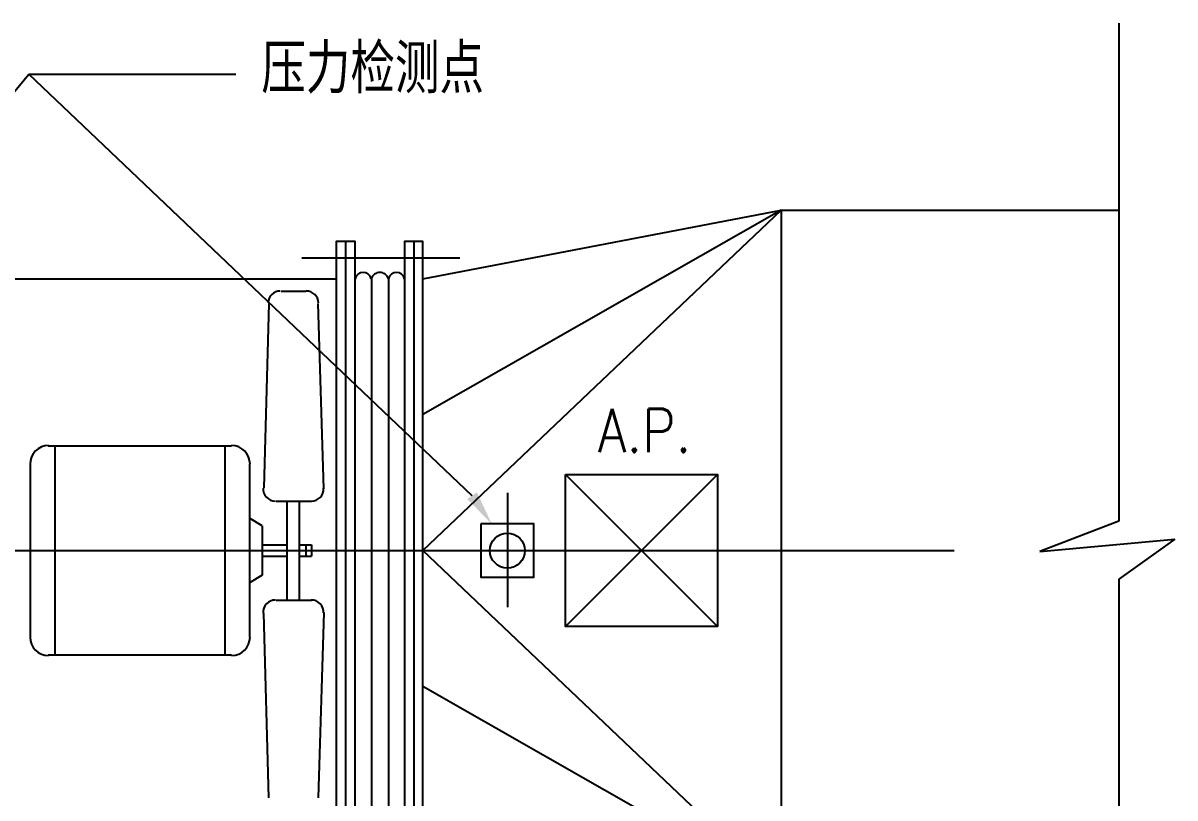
# Model space of a CAD drawing. Extents: x 2246048 to 2442613, y -66234 to 220766.
# Drawn here: x 2372182 to 2378796, y 129843 to 134294 of the extents above; entities that cross this region are included whole.
import ezdxf
from ezdxf.enums import TextEntityAlignment as Align

# ---------------------------------------------------------------- set-up
doc = ezdxf.new("R2010")
doc.units = 0
doc.header["$LTSCALE"] = 1000
doc.header["$MEASUREMENT"] = 0
doc.linetypes.add('$RECOVER_980714094048-68', pattern=[0])
doc.linetypes.add('$RECOVER_980714094048-71', pattern=[0])
for name, color, linetype in [('$RECOVER_980714094048-101', 7, 'Continuous'), ('$RECOVER_980714094048-93', 7, 'Continuous'), ('$RECOVER_980714094048-99', 7, 'Continuous'), ('CNTXT', 50, 'Continuous'), ('EGTXT', 7, 'Continuous')]:
    doc.layers.add(name, color=color, linetype=linetype)
doc.styles.add('S25', font='SIMPLEX.shx', dxfattribs={"width": 0.85, "height": 2.5})
doc.styles.add('黑体', font='simhei.ttf')

msp = doc.modelspace()

# ---------------------------------------------------------------- linework, layer by layer
at = {"layer": '$RECOVER_980714094048-101', "linetype": 'Continuous'}
for p, q in [((2378473.556, 134294.448), (2378473.556, 131433.408)), ((2374476.836, 132825.708), (2376535.256, 133218.828)), ((2374476.836, 131264.148), (2376535.256, 133218.828)), ((2376535.256, 133218.828), (2374476.836, 132044.928)), ((2376535.256, 133218.828), (2378473.556, 133218.828)), ((2376535.256, 133218.828), (2376535.256, 129309.468)), ((2370992.843, 132825.708), (2373979.976, 132825.708)), ((2374181.996, 132825.708), (2374181.996, 129702.588)), ((2374280.276, 132825.708), (2374280.276, 129702.588)), ((2375295.836, 131700.948), (2376169.436, 130827.348)), ((2375295.836, 130827.348), (2376169.436, 131700.948)), ((2378473.556, 131433.408), (2378020.376, 131258.688)), ((2378020.376, 131258.688), (2378795.696, 131329.668)), ((2378795.696, 131329.668), (2378473.556, 131100.348)), ((2376535.256, 129309.468), (2374476.836, 131264.148)), ((2378473.556, 131100.348), (2378473.556, 128315.748)), ((2376535.256, 129309.468), (2374476.836, 130483.368))]:
    msp.add_line(p, q, dxfattribs=at)
msp.add_circle((2374962.776, 131264.148), 100.381, dxfattribs=at)
for centre, radius, start, end in [((2374134.767, 132813.641), 47.689, 14.65675, 165.3432472), ((2374230.59, 132809.382), 52.299, 18.1890444, 161.8109527), ((2374326.413, 132813.641), 47.689, 14.65675, 165.3432472)]:
    msp.add_arc(centre, radius, start, end, dxfattribs=at)
for points in [[(2373979.976, 129489.648), (2374089.176, 129489.648), (2374089.176, 133038.648), (2373979.976, 133038.648)], [(2374373.096, 129489.648), (2374476.836, 129489.648), (2374476.836, 133038.648), (2374373.096, 133038.648)], [(2375295.836, 131700.948), (2376169.436, 131700.948), (2376169.436, 130827.348), (2375295.836, 130827.348)], [(2374809.896, 131417.028), (2374809.896, 131111.268), (2375115.656, 131111.268), (2375115.656, 131417.028)]]:
    msp.add_3dface(points, dxfattribs=at)
at = {"layer": '$RECOVER_980714094048-99', "color": 5, "linetype": 'Continuous'}
for p, q in [((2374034.576, 129489.648), (2374034.576, 133038.648)), ((2374424.966, 133038.648), (2374424.966, 129489.648))]:
    msp.add_line(p, q, dxfattribs=at)
at = {"layer": '$RECOVER_980714094048-99', "color": 5, "linetype": '$RECOVER_980714094048-68'}
for p, q in [((2373782.488, 132945.828), (2374690.377, 132945.828)), ((2374962.776, 131595.679), (2374962.776, 130939.496)), ((2367558.503, 131264.148), (2377528.976, 131264.148))]:
    msp.add_line(p, q, dxfattribs=at)
at = {"layer": '$RECOVER_980714094048-99', "color": 5, "linetype": '$RECOVER_980714094048-71'}
for p, q in [((2373663.296, 132754.728), (2373805.256, 132754.728)), ((2373592.316, 132683.748), (2373565.016, 131624.508)), ((2373908.996, 131619.048), (2373876.236, 132683.748)), ((2373379.376, 131864.748), (2372326.976, 131864.748)), ((2372365.196, 131864.748), (2372365.196, 130663.548)), ((2373341.156, 131864.748), (2373341.156, 130663.548)), ((2372223.236, 131761.008), (2372223.236, 130767.288)), ((2373483.116, 131761.008), (2373483.116, 130767.288)), ((2373635.996, 131548.068), (2373838.016, 131548.068)), ((2373696.056, 131548.068), (2373696.056, 130980.228)), ((2373767.036, 131548.068), (2373767.036, 130980.228)), ((2373554.096, 131406.108), (2373483.116, 131449.788)), ((2373554.096, 131406.108), (2373554.096, 131122.188)), ((2373554.096, 131296.908), (2373696.056, 131296.908)), ((2373767.036, 131296.908), (2373838.016, 131296.908)), ((2373805.256, 131296.908), (2373805.256, 131231.388)), ((2373838.016, 131296.908), (2373838.016, 131231.388)), ((2373554.096, 131231.388), (2373696.056, 131231.388)), ((2373767.036, 131231.388), (2373838.016, 131231.388)), ((2373554.096, 131122.188), (2373483.116, 131078.508)), ((2373635.996, 130980.228), (2373838.016, 130980.228)), ((2373592.316, 129844.548), (2373565.016, 130903.788)), ((2373908.996, 130909.248), (2373876.236, 129844.548)), ((2373379.376, 130663.548), (2372326.976, 130663.548))]:
    msp.add_line(p, q, dxfattribs=at)
for centre, radius, start, end in [((2373659.29, 132683.748), 70.98, 90.0000001, 177.1375945), ((2373807.606, 132683.748), 70.98, 2.3859444, 90), ((2372329.16, 131761.008), 106.47, 90, 180), ((2373378.83, 131761.008), 106.47, 0, 90), ((2373631.558, 131619.048), 70.98, 176.6335389, 270), ((2373837.047, 131619.048), 70.98, 270, 2.4895528), ((2373631.558, 130909.248), 70.98, 90, 183.3664611), ((2373837.047, 130909.248), 70.98, 357.5104473, 90.0000001), ((2372329.16, 130767.288), 106.47, 180, 270), ((2373378.83, 130767.288), 106.47, 270, 0)]:
    msp.add_arc(centre, radius, start, end, dxfattribs=at)
at = {"layer": 'EGTXT', "color": 1}
for p, q in [((2370212.913, 131594.434), (2372215.718, 134000.596)), ((2374760.122, 131579.476), (2372215.718, 134000.596)), ((2372215.718, 134000.596), (2373403.21, 134000.596))]:
    msp.add_line(p, q, dxfattribs=at)
msp.add_solid([(2374732.771, 131560.422), (2374787.473, 131598.529), (2374874.445, 131415.371)], dxfattribs=at)

# ---------------------------------------------------------------- texts
at = {"layer": '$RECOVER_980714094048-93', "color": 7, "linetype": 'Continuous', "style": 'S25', "width": 0.85}
msp.add_text('A.P.', height=250, dxfattribs=at).set_placement((2375750.883, 131954.138), align=Align.MIDDLE)
at = {"layer": 'CNTXT', "linetype": 'Continuous', "style": '黑体', "width": 0.75}
msp.add_text('压力检测点', height=250, dxfattribs=at).set_placement((2373549.984, 133917.322))

doc.saveas('drawing.dxf')
